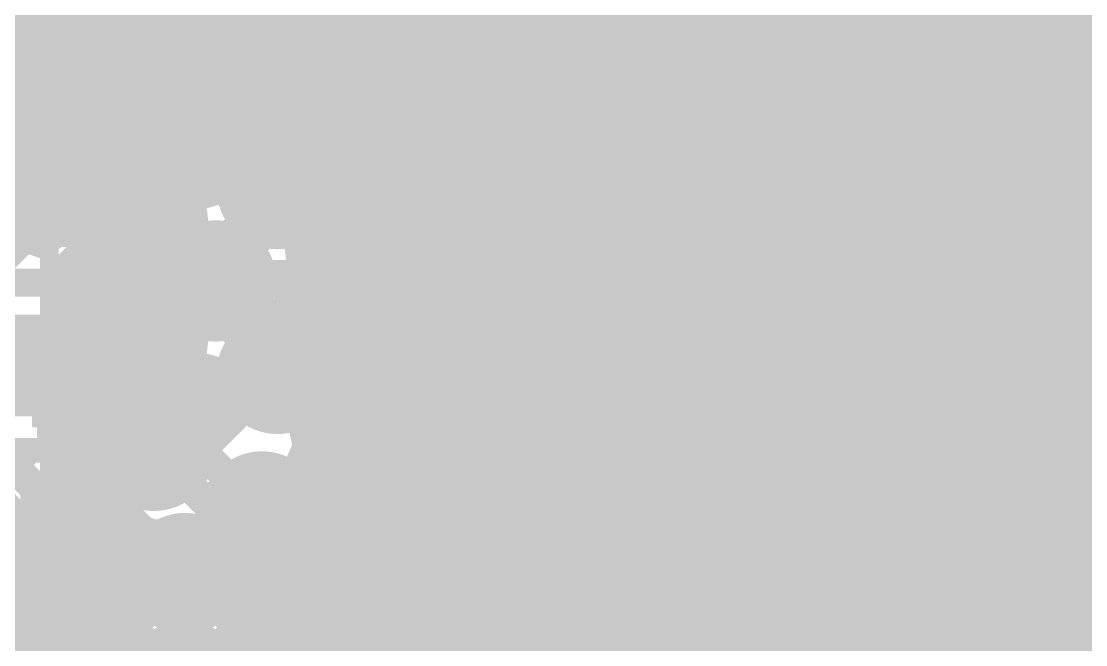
# Model space of a CAD drawing. Extents: x -72 to 72, y -47 to 50.
# Drawn here: x 41.58 to 50.36, y 9.32 to 14.46 of the extents above; entities that cross this region are included whole.
import ezdxf

# ---------------------------------------------------------------- set-up
doc = ezdxf.new("R2010")
doc.units = 0
doc.header["$MEASUREMENT"] = 0
doc.layers.get('0').update_dxf_attribs({"linetype": 'CONTINUOUS'})
for name, color, linetype in [('22-303-0_BOT', 7, 'CONTINUOUS'), ('22-303-0_DRD', 7, 'CONTINUOUS'), ('22-303-0_GND', 6, 'CONTINUOUS'), ('22-303-0_IN1', 4, 'CONTINUOUS'), ('22-303-0_IN2', 3, 'CONTINUOUS'), ('22-303-0_PWR', 5, 'CONTINUOUS'), ('22-303-0_SMB', 10, 'CONTINUOUS'), ('22-303-0_SMT', 14, 'CONTINUOUS'), ('22-303-0_SPB', 9, 'CONTINUOUS'), ('22-303-0_SPT', 12, 'CONTINUOUS'), ('22-303-0_SSB', 11, 'CONTINUOUS'), ('22-303-0_SST', 13, 'CONTINUOUS'), ('22-303-0_TOP', 8, 'CONTINUOUS'), ('THRUHOLE_TAP', 7, 'CONTINUOUS')]:
    doc.layers.add(name, color=color, linetype=linetype)

# ---------------------------------------------------------------- blocks, each defined once
blk = doc.blocks.new('ROUND_44')
at = {"const_width": 0.29972}
blk.add_lwpolyline([(-0.14986, 0, 1), (0.14986, 0, 1)], format="xyb", close=True, dxfattribs=at)
blk = doc.blocks.new('ROUND_48')
at = {"const_width": 0.29972}
blk.add_lwpolyline([(-0.14986, 0, 1), (0.14986, 0, 1)], format="xyb", close=True, dxfattribs=at)
blk = doc.blocks.new('RECTANGLE_59')
blk.add_solid([(0.29972, 0.19939), (0.29972, -0.19939), (-0.29972, 0.19939), (-0.29972, -0.19939)])
blk = doc.blocks.new('ROUND_81')
at = {"const_width": 0.0635}
blk.add_lwpolyline([(-0.03175, 0, 1), (0.03175, 0, 1)], format="xyb", close=True, dxfattribs=at)
blk = doc.blocks.new('ROUND_82')
at = {"const_width": 0.50038}
blk.add_lwpolyline([(-0.25019, 0, 1), (0.25019, 0, 1)], format="xyb", close=True, dxfattribs=at)
blk = doc.blocks.new('ROUND_83')
at = {"const_width": 0.50038}
blk.add_lwpolyline([(-0.25019, 0, 1), (0.25019, 0, 1)], format="xyb", close=True, dxfattribs=at)
blk = doc.blocks.new('ROUND_53')
at = {"const_width": 0.29972}
blk.add_lwpolyline([(-0.14986, 0, 1), (0.14986, 0, 1)], format="xyb", close=True, dxfattribs=at)
blk = doc.blocks.new('RECTANGLE_34')
blk.add_solid([(1.49987, 2.16027), (1.49987, -2.16027), (-1.49987, 2.16027), (-1.49987, -2.16027)])
blk = doc.blocks.new('RECTANGLE_35')
blk.add_solid([(0.82423, 0.22479), (0.82423, -0.22479), (-0.82423, 0.22479), (-0.82423, -0.22479)])
blk = doc.blocks.new('ROUND_47')
at = {"const_width": 0.1016}
blk.add_lwpolyline([(-0.0508, 0, 1), (0.0508, 0, 1)], format="xyb", close=True, dxfattribs=at)
blk = doc.blocks.new('ROUND_95')
at = {"const_width": 0.10033}
blk.add_lwpolyline([(-0.050164, 0, 1), (0.050164, 0, 1)], format="xyb", close=True, dxfattribs=at)

msp = doc.modelspace()

# ---------------------------------------------------------------- linework, layer by layer
at = {"layer": '22-303-0_BOT'}
for points, const_width in [([(43.688, 11.557), (42.291, 11.557), (42.164, 11.684), (42.164, 17.653), (38.862, 20.955), (32.893, 20.955), (32.385, 20.447), (30.861, 20.447), (29.083, 22.225), (28.194, 22.225), (27.686, 21.717), (27.686, 20.32), (27.24404, 19.87804), (27.24404, 15.48892)], 0.2032), ([(39.116, 18.796), (39.116, 16.764), (39.37, 16.51), (40.64, 16.51), (41.656, 15.494), (41.656, 12.7), (40.894, 11.938), (40.894, 10.4902), (40.64, 10.2362), (40.005, 10.2362)], 0.2032), ([(42.6466, 18.69186), (42.6466, 12.60348)], 0.254), ([(42.8752, 18.53692), (42.8752, 12.8397)], 0.254), ([(43.1038, 18.38452), (43.1038, 13.23594)], 0.254), ([(43.3324, 18.23212), (43.3324, 13.56868)], 0.254), ([(43.561, 18.07972), (43.561, 13.67282)], 0.254), ([(43.7896, 17.92732), (43.7896, 13.67536)], 0.254), ([(44.0182, 17.77238), (44.0182, 13.58646)], 0.254), ([(42.5704, 17.653), (42.5704, 11.9634)], 0.254), ([(44.2468, 17.61998), (44.2468, 13.31214)], 0.254), ([(44.4754, 17.46758), (44.4754, 7.58952)], 0.254), ([(44.704, 17.31518), (44.704, 7.53364)], 0.254), ([(44.9326, 17.16278), (44.9326, 7.34822)], 0.254), ([(45.1612, 17.01038), (45.1612, -3.94716)], 0.254), ([(45.3898, 16.891), (45.3898, -3.99288)], 0.254), ([(45.6184, 16.891), (45.6184, -4.12496)], 0.254), ([(45.847, 16.891), (45.847, -4.953)], 0.254), ([(46.0756, 16.891), (46.0756, -4.953)], 0.254), ([(46.3042, 16.891), (46.3042, -4.953)], 0.254), ([(46.5328, 16.891), (46.5328, -4.953)], 0.254), ([(46.7614, 16.891), (46.7614, -4.953)], 0.254), ([(46.99, 16.891), (46.99, -4.953)], 0.254), ([(47.2186, 16.891), (47.2186, -4.953)], 0.254), ([(47.4472, 16.891), (47.4472, -4.953)], 0.254), ([(47.6758, 16.891), (47.6758, -4.953)], 0.254), ([(47.9044, 16.891), (47.9044, -4.953)], 0.254), ([(48.133, 16.891), (48.133, -4.953)], 0.254), ([(48.3616, 16.891), (48.3616, -4.953)], 0.254), ([(48.5902, 16.891), (48.5902, -4.953)], 0.254), ([(48.8188, 16.891), (48.8188, -4.953)], 0.254), ([(49.0474, 16.891), (49.0474, -4.953)], 0.254), ([(49.276, 16.891), (49.276, -4.953)], 0.254), ([(49.5046, 16.891), (49.5046, -4.953)], 0.254), ([(49.7332, 16.891), (49.7332, -4.953)], 0.254), ([(49.9618, 16.891), (49.9618, -4.953)], 0.254), ([(50.1904, 16.891), (50.1904, -4.953)], 0.254), ([(50.419, 16.891), (50.419, -4.953)], 0.254), ([(54.0258, 14.478), (42.5704, 14.478)], 0.254), ([(54.0258, 14.2494), (42.5704, 14.2494)], 0.254), ([(54.0258, 14.0208), (42.5704, 14.0208)], 0.254), ([(53.69306, 13.7922), (42.5704, 13.7922)], 0.254), ([(43.32478, 13.5636), (42.5704, 13.5636)], 0.254), ([(53.35778, 13.5636), (44.05122, 13.5636)], 0.254), ([(43.13936, 13.335), (42.5704, 13.335)], 0.254), ([(53.25618, 13.335), (44.23664, 13.335)], 0.254), ([(43.08348, 13.1064), (42.5704, 13.1064)], 0.254), ([(53.2511, 13.1064), (44.29252, 13.1064)], 0.254), ([(42.94886, 12.8778), (42.5704, 12.8778)], 0.254), ([(53.34, 12.8778), (44.25696, 12.8778)], 0.254), ([(44.2468, 12.84986), (44.2468, 11.78814)], 0.254), ([(42.672, 12.6492), (42.5704, 12.6492)], 0.254), ([(53.61686, 12.6492), (44.10964, 12.6492)], 0.254), ([(44.0182, 12.573), (44.0182, 12.06246)], 0.254), ([(43.7896, 12.4841), (43.7896, 12.15136)], 0.254), ([(54.0258, 12.4206), (43.77436, 12.4206)], 0.254), ([(54.0258, 12.192), (43.77182, 12.192)], 0.254), ([(42.6466, 12.03452), (42.6466, 11.9634)], 0.254), ([(42.68978, 11.9634), (42.5704, 11.9634)], 0.254), ([(42.68978, 11.9634), (42.5704, 11.9634)], 0.254), ([(70.612, 11.9634), (44.13504, 11.9634)], 0.254), ([(70.612, 11.7348), (44.26458, 11.7348)], 0.254), ([(53.18506, 11.5062), (44.28998, 11.5062)], 0.254), ([(44.2468, 11.32586), (44.2468, 10.03046)], 0.254), ([(52.84978, 11.2776), (44.22394, 11.2776)], 0.254), ([(52.74818, 11.049), (44.01566, 11.049)], 0.254), ([(44.0182, 11.049), (44.0182, 10.81024)], 0.254), ([(42.672, 10.922), (41.656, 10.922), (41.402, 10.668), (41.402, 9.12876), (41.656, 8.87476), (42.01414, 8.87476)], 0.2032), ([(52.7431, 10.8204), (44.00804, 10.8204)], 0.254), ([(52.832, 10.5918), (44.13758, 10.5918)], 0.254), ([(41.8084, 10.50036), (41.8084, 10.03046)], 0.254), ([(42.22496, 10.5156), (41.82364, 10.5156)], 0.254), ([(41.9608, 10.5156), (41.9608, 10.03046)], 0.254), ([(42.1894, 10.5156), (42.1894, 10.03046)], 0.254), ([(42.44086, 10.3632), (41.8084, 10.3632)], 0.254), ([(42.418, 10.37336), (42.418, 10.23366)], 0.254), ([(53.10886, 10.3632), (44.16298, 10.3632)], 0.254), ([(42.01414, 10.287), (42.01414, 9.525), (42.01414, 10.287)], 0.2032), ([(42.3672, 10.1346), (41.8084, 10.1346)], 0.254), ([(53.42636, 10.1346), (44.09694, 10.1346)], 0.254), ([(42.33418, 10.03046), (41.8084, 10.03046)], 0.254), ([(42.01414, 10.03046), (42.01414, 9.525)], 0.254), ([(44.41952, 10.03046), (44.02836, 10.03046)], 0.254), ([(44.41952, 10.03046), (44.41952, 9.01954)], 0.254), ([(53.65496, 9.906), (44.41952, 9.906)], 0.254), ([(53.99024, 9.6774), (44.41952, 9.6774)], 0.254), ([(42.926, 9.017), (42.926, 9.09066), (42.97934, 9.144), (43.03268, 9.144), (43.41368, 9.525), (43.815, 9.525)], 0.2032), ([(54.0258, 9.4488), (44.41952, 9.4488)], 0.254), ([(54.0258, 9.2202), (44.41952, 9.2202)], 0.254)]:
    msp.add_lwpolyline(points, dxfattribs=dict(at, const_width=const_width))
at = {"layer": '22-303-0_BOT', "const_width": 0.254}
for points in [[(43.688, 13.68552, 0.4142136), (43.08348, 13.081)], [(44.29252, 13.081, 0.4142136), (43.688, 13.68552)], [(43.08348, 13.081, 0.0682362), (43.10579, 12.91829)], [(43.76166, 12.48156, 0.3788394), (44.29252, 13.081)], [(43.10634, 12.91844, 0.3788394), (42.57548, 12.319)], [(43.78452, 12.319, 0.0682356), (43.76221, 12.48171)], [(42.57548, 12.319, 0.1581907), (42.69066, 11.96404)], [(43.76166, 12.15644, 0.0682363), (43.78395, 12.319)], [(44.29252, 11.557, 0.3788403), (43.76166, 12.15644)], [(43.80992, 10.96518, 0.3558849), (44.29252, 11.557)], [(44.16552, 10.414, 0.2947696), (43.80992, 10.96518)], [(44.16552, 10.414, 0.2947696), (43.80992, 10.96518)], [(44.16552, 10.414, 0.2947696), (43.80992, 10.96518)], [(42.22496, 10.5156, 0.1389787), (42.50469, 10.34147)], [(44.02836, 10.03046, 0.1735124), (44.16559, 10.414)], [(44.02836, 10.03046, 0.1735124), (44.16559, 10.414)], [(44.02836, 10.03046, 0.1735124), (44.16559, 10.414)], [(42.50436, 10.34034, 0.1493345), (42.33362, 10.03058)]]:
    msp.add_lwpolyline(points, format="xyb", dxfattribs=at)
at = {"layer": '22-303-0_DRD', "const_width": 0.254}
for points in [[(47.752, 14.478), (46.482, 13.208)], [(47.752, 13.208), (46.482, 14.478)], [(49.911, 14.478), (48.641, 13.208)], [(49.911, 13.208), (48.641, 14.478)], [(48.895, 13.843), (47.625, 12.573)], [(48.895, 12.573), (47.625, 13.843)], [(44.323, 13.716), (43.053, 12.446)], [(44.323, 12.446), (43.053, 13.716)], [(47.752, 13.335), (46.482, 12.065)], [(47.752, 12.065), (46.482, 13.335)], [(49.911, 13.335), (48.641, 12.065)], [(49.911, 12.065), (48.641, 13.335)], [(43.815, 12.954), (42.545, 11.684)], [(43.815, 11.684), (42.545, 12.954)], [(48.895, 12.7), (47.625, 11.43)], [(48.895, 11.43), (47.625, 12.7)], [(44.323, 12.192), (43.053, 10.922)], [(44.323, 10.922), (43.053, 12.192)], [(47.752, 12.192), (46.482, 10.922)], [(47.752, 10.922), (46.482, 12.192)], [(49.911, 12.192), (48.641, 10.922)], [(49.911, 10.922), (48.641, 12.192)], [(43.307, 11.557), (42.037, 10.287)], [(43.307, 10.287), (42.037, 11.557)], [(48.895, 11.43), (47.625, 10.16)], [(48.895, 10.16), (47.625, 11.43)], [(44.196, 11.049), (42.926, 9.779)], [(44.196, 9.779), (42.926, 11.049)], [(44.196, 11.049), (42.926, 9.779)], [(44.196, 9.779), (42.926, 11.049)], [(44.196, 11.049), (42.926, 9.779)], [(44.196, 9.779), (42.926, 11.049)], [(42.64914, 10.922), (41.37914, 9.652)], [(42.64914, 9.652), (41.37914, 10.922)], [(42.64914, 10.922), (41.37914, 9.652)], [(42.64914, 9.652), (41.37914, 10.922)], [(47.752, 10.922), (46.482, 9.652)], [(47.752, 9.652), (46.482, 10.922)], [(49.911, 10.922), (48.641, 9.652)], [(49.911, 9.652), (48.641, 10.922)], [(43.561, 10.541), (42.291, 9.271)], [(43.561, 9.271), (42.291, 10.541)], [(43.561, 10.541), (42.291, 9.271)], [(43.561, 9.271), (42.291, 10.541)], [(43.561, 9.652), (42.291, 8.382)], [(43.561, 8.382), (42.291, 9.652)]]:
    msp.add_lwpolyline(points, dxfattribs=at)
at = {"layer": '22-303-0_IN1', "const_width": 0.2032}
for points in [[(52.832, 7.112), (52.578, 6.858), (47.752, 6.858), (44.323, 10.287), (44.323, 13.335), (43.942, 13.716), (34.163, 13.716), (32.131, 15.748), (32.131, 20.574), (31.115, 21.59), (30.607, 21.59)], [(36.576, 8.128), (36.576, 10.16), (39.497, 13.081), (43.688, 13.081)], [(42.926, -4.826), (43.561, -5.461), (44.196, -5.461), (44.577, -5.08), (44.577, -3.683), (45.212, -3.048), (45.212, 8.763), (43.561, 10.414)]]:
    msp.add_lwpolyline(points, dxfattribs=at)
at = {"layer": '22-303-0_IN2'}
for points, const_width in [([(13.716, 23.368), (13.716, 18.034), (42.291, 18.034), (44.45, 15.875), (44.45, 11.303), (43.561, 10.414), (44.45, 11.303), (44.45, 15.875), (42.291, 18.034), (13.716, 18.034), (7.874, 18.034), (6.858, 17.018), (3.81, 17.018), (0.762, 20.066), (0.762, 21.336), (-2.032, 24.13), (-2.032, 27.94), (-1.27, 28.702), (-1.27, 29.845)], 0.2032), ([(41.7322, 17.6276), (41.7322, 12.7254)], 0.254), ([(41.9608, 17.6276), (41.9608, 12.7254)], 0.254), ([(42.1894, 17.56156), (42.1894, 12.7254)], 0.254), ([(42.418, 17.33296), (42.418, 12.7254)], 0.254), ([(42.6466, 17.10436), (42.6466, 12.7254)], 0.254), ([(44.9326, 17.16278), (44.9326, 10.07364)], 0.254), ([(42.8752, 16.87576), (42.8752, 12.8397)], 0.254), ([(43.1038, 16.64716), (43.1038, 13.23594)], 0.254), ([(43.3324, 16.41856), (43.3324, 13.56868)], 0.254), ([(32.512, 5.08), (40.513, 5.08), (45.339, 9.906), (45.339, 14.478), (47.117, 16.256), (52.197, 16.256), (52.832, 15.621)], 0.2032), ([(43.561, 16.18996), (43.561, 13.67282)], 0.254), ([(43.7896, 15.96136), (43.7896, 13.67536)], 0.254), ([(44.8564, 15.875), (44.8564, 11.303)], 0.254), ([(44.8564, 15.875), (44.8564, 11.303)], 0.254), ([(52.02936, 15.8496), (47.28464, 15.8496), (45.7454, 14.31036)], 0.254), ([(47.2186, 15.78356), (47.2186, 4.5974)], 0.254), ([(47.4472, 15.8496), (47.4472, 4.5974)], 0.254), ([(47.6758, 15.8496), (47.6758, 4.5974)], 0.254), ([(47.9044, 15.8496), (47.9044, 4.5974)], 0.254), ([(48.133, 15.8496), (48.133, 4.5974)], 0.254), ([(48.3616, 15.8496), (48.3616, 4.5974)], 0.254), ([(48.5902, 15.8496), (48.5902, 4.5974)], 0.254), ([(48.8188, 15.8496), (48.8188, 4.5974)], 0.254), ([(49.0474, 15.8496), (49.0474, 4.5974)], 0.254), ([(49.276, 15.8496), (49.276, 4.5974)], 0.254), ([(49.5046, 15.8496), (49.5046, 4.5974)], 0.254), ([(49.7332, 15.8496), (49.7332, 4.5974)], 0.254), ([(49.9618, 15.8496), (49.9618, 4.5974)], 0.254), ([(50.1904, 15.8496), (50.1904, 4.79044)], 0.254), ([(50.419, 15.8496), (50.419, 5.01904)], 0.254), ([(44.0182, 15.73276), (44.0182, 13.58646)], 0.254), ([(44.0436, 15.70736), (44.0436, 13.56868)], 0.254), ([(44.0436, 15.70736), (44.0436, 13.56868)], 0.254), ([(46.99, 15.55496), (46.99, 4.5974)], 0.254), ([(46.7614, 15.32636), (46.7614, 4.5974)], 0.254), ([(46.5328, 15.09776), (46.5328, 4.5974)], 0.254), ([(41.5036, 14.87678), (41.5036, 12.7254)], 0.254), ([(46.3042, 14.86916), (46.3042, 4.5974)], 0.254), ([(-27.686, 14.732), (-23.876, 14.732), (-20.828, 11.684), (-19.558, 11.684), (-18.415, 10.541), (-11.303, 10.541), (-6.096, 5.334), (16.383, 5.334), (17.399, 4.318), (19.558, 4.318), (20.574, 5.334), (31.369, 5.334), (33.401, 7.366), (37.846, 7.366), (41.402, 10.922), (42.672, 10.922)], 0.2032), ([(46.0756, 14.64056), (46.0756, 4.5974)], 0.254), ([(44.0436, 14.478), (37.15766, 14.478)], 0.254), ([(44.9326, 14.478), (44.8564, 14.478)], 0.254), ([(44.9326, 14.478), (44.9326, 10.07364)], 0.254), ([(57.83834, 14.478), (45.91304, 14.478)], 0.254), ([(45.847, 14.41196), (45.847, 4.5974)], 0.254), ([(45.7454, 14.31036), (45.7454, 9.906)], 0.254), ([(44.0436, 14.2494), (36.41344, 14.2494)], 0.254), ([(44.9326, 14.2494), (44.8564, 14.2494)], 0.254), ([(61.7601, 14.2494), (45.7454, 14.2494)], 0.254), ([(44.0436, 14.0208), (36.18484, 14.0208)], 0.254), ([(44.9326, 14.0208), (44.8564, 14.0208)], 0.254), ([(61.7601, 14.0208), (45.7454, 14.0208)], 0.254), ([(44.0436, 13.7922), (35.95624, 13.7922)], 0.254), ([(44.9326, 13.7922), (44.8564, 13.7922)], 0.254), ([(53.69306, 13.7922), (45.7454, 13.7922)], 0.254), ([(43.32478, 13.5636), (35.72764, 13.5636)], 0.254), ([(44.9326, 13.5636), (44.8564, 13.5636)], 0.254), ([(53.35778, 13.5636), (45.7454, 13.5636)], 0.254), ([(43.13936, 13.335), (35.49904, 13.335)], 0.254), ([(44.9326, 13.335), (44.8564, 13.335)], 0.254), ([(53.25618, 13.335), (45.7454, 13.335)], 0.254), ([(43.08348, 13.1064), (35.27044, 13.1064)], 0.254), ([(44.9326, 13.1064), (44.8564, 13.1064)], 0.254), ([(53.2511, 13.1064), (45.7454, 13.1064)], 0.254), ([(42.94886, 12.8778), (35.04184, 12.8778)], 0.254), ([(44.9326, 12.8778), (44.8564, 12.8778)], 0.254), ([(53.34, 12.8778), (45.7454, 12.8778)], 0.254), ([(42.73296, 12.7254), (38.608, 12.7254)], 0.254), ([(44.9326, 12.6492), (44.8564, 12.6492)], 0.254), ([(53.61686, 12.6492), (45.7454, 12.6492)], 0.254), ([(44.9326, 12.4206), (44.8564, 12.4206)], 0.254), ([(61.7601, 12.4206), (45.7454, 12.4206)], 0.254), ([(26.289, 10.16), (27.178, 9.271), (35.56, 9.271), (38.608, 12.319), (43.18, 12.319)], 0.2032), ([(44.9326, 12.192), (44.8564, 12.192)], 0.254), ([(67.11696, 12.192), (45.7454, 12.192)], 0.254), ([(42.73296, 11.9126), (40.36822, 11.9126)], 0.254), ([(41.5036, 11.9126), (41.5036, 11.3284)], 0.254), ([(41.7322, 11.9126), (41.7322, 11.3284)], 0.254), ([(41.9608, 11.9126), (41.9608, 11.3284)], 0.254), ([(42.1894, 11.9126), (42.1894, 11.3284)], 0.254), ([(42.418, 11.9126), (42.418, 11.47064)], 0.254), ([(42.6466, 11.9126), (42.6466, 11.52652)], 0.254), ([(44.9326, 11.9634), (44.8564, 11.9634)], 0.254), ([(66.88836, 11.9634), (45.7454, 11.9634)], 0.254), ([(43.02506, 11.7348), (40.5257, 11.7348)], 0.254), ([(42.8752, 11.79576), (42.8752, 11.49096)], 0.254), ([(44.9326, 11.7348), (44.8564, 11.7348)], 0.254), ([(64.24676, 11.7348), (45.7454, 11.7348)], 0.254), ([(42.51706, 11.5062), (40.60444, 11.5062)], 0.254), ([(43.08602, 11.5062), (42.82694, 11.5062)], 0.254), ([(44.9326, 11.5062), (44.8564, 11.5062)], 0.254), ([(53.18506, 11.5062), (45.7454, 11.5062)], 0.254), ([(43.1038, 11.40206), (43.1038, 11.34364)], 0.254), ([(42.22496, 11.3284), (41.402, 11.3284)], 0.254), ([(44.9326, 11.2776), (44.8564, 11.2776)], 0.254), ([(52.84978, 11.2776), (45.7454, 11.2776)], 0.254), ([(44.9326, 11.049), (44.7675, 11.049)], 0.254), ([(52.74818, 11.049), (45.7454, 11.049)], 0.254), ([(44.73702, 11.01598), (44.16552, 10.44194)], 0.254), ([(44.73702, 11.01598), (44.16552, 10.44194)], 0.254), ([(44.704, 10.98296), (44.704, 9.84504)], 0.254), ([(44.9326, 10.8204), (44.54144, 10.8204)], 0.254), ([(52.7431, 10.8204), (45.7454, 10.8204)], 0.254), ([(44.4754, 10.75436), (44.4754, 9.61644)], 0.254), ([(44.9326, 10.5918), (44.31284, 10.5918)], 0.254), ([(52.832, 10.5918), (45.7454, 10.5918)], 0.254), ([(41.56964, 10.5156), (38.1381, 7.08152)], 0.254), ([(42.22496, 10.5156), (41.56964, 10.5156)], 0.254), ([(41.7322, 10.5156), (41.7322, 6.87324)], 0.254), ([(41.9608, 10.5156), (41.9608, 7.10184)], 0.254), ([(42.1894, 10.5156), (42.1894, 7.33044)], 0.254), ([(44.2468, 10.52576), (44.2468, 9.38784)], 0.254), ([(41.5036, 10.44956), (41.5036, 6.64464)], 0.254), ([(44.16552, 10.414), (44.16488, 10.44191)], 0.254), ([(44.16552, 10.414), (44.16488, 10.44191)], 0.254), ([(44.16552, 10.414), (44.16488, 10.44191)], 0.254), ([(42.44086, 10.3632), (41.41724, 10.3632)], 0.254), ([(42.418, 10.37336), (42.418, 10.23366)], 0.254), ([(44.9326, 10.3632), (44.16298, 10.3632)], 0.254), ([(53.10886, 10.3632), (45.7454, 10.3632)], 0.254), ([(44.9326, 10.07364), (40.34536, 5.4864)], 0.254), ([(42.3672, 10.1346), (41.18864, 10.1346)], 0.254), ([(44.9326, 10.1346), (44.09694, 10.1346)], 0.254), ([(62.64656, 10.1346), (45.7454, 10.1346)], 0.254), ([(44.0182, 10.01776), (44.0182, 9.15924)], 0.254), ([(42.32148, 9.906), (40.96004, 9.906)], 0.254), ([(44.76496, 9.906), (43.88866, 9.906)], 0.254), ([(62.41796, 9.906), (45.7454, 9.906)], 0.254), ([(43.5229, 9.80948), (43.561, 9.80828)], 0.254), ([(43.5229, 9.80948), (43.561, 9.80828)], 0.254), ([(43.5229, 9.80948), (43.561, 9.80828)], 0.254), ([(43.561, 9.80948), (43.561, 8.70204)], 0.254), ([(43.7896, 9.8552), (43.7896, 8.93064)], 0.254), ([(42.3672, 9.6774), (40.73144, 9.6774)], 0.254), ([(45.62602, 9.61898), (40.8051, 4.79552)], 0.254), ([(44.53636, 9.6774), (43.4848, 9.6774)], 0.254), ([(62.18936, 9.6774), (45.67428, 9.6774)], 0.254), ([(42.418, 9.57834), (42.418, 9.34466)], 0.254), ([(45.6184, 9.61136), (45.6184, 4.5974)], 0.254), ([(42.50182, 9.4488), (40.50284, 9.4488)], 0.254), ([(44.30776, 9.4488), (43.34764, 9.4488)], 0.254), ([(61.96076, 9.4488), (45.45584, 9.4488)], 0.254), ([(45.3898, 9.38276), (45.3898, 4.5974)], 0.254), ([(42.35704, 9.2202), (40.27424, 9.2202)], 0.254), ([(44.07916, 9.2202), (43.49496, 9.2202)], 0.254), ([(61.73216, 9.2202), (45.22724, 9.2202)], 0.254)]:
    msp.add_lwpolyline(points, dxfattribs=dict(at, const_width=const_width))
at = {"layer": '22-303-0_IN2', "const_width": 0.254}
for points in [[(45.05198, 14.76502, 0.1989124), (44.93309, 14.478)], [(43.688, 13.68552, 0.4142136), (43.08348, 13.081)], [(44.0436, 13.56868, 0.1588241), (43.688, 13.68456)], [(43.08348, 13.081, 0.0682362), (43.10579, 12.91829)], [(43.10634, 12.91844, 0.1795724), (42.73311, 12.72526)], [(42.73296, 11.9126, 0.1795717), (43.10631, 11.71935)], [(43.10634, 11.71956, 0.0682363), (43.08405, 11.557)], [(43.08348, 11.557, 0.1064482), (43.13706, 11.30819)], [(42.672, 11.52652, 0.2113092), (42.22469, 11.32864)], [(43.13682, 11.30808, 0.2230086), (42.672, 11.52625)], [(44.73702, 11.01598, 0.1989124), (44.85591, 11.303)], [(42.22496, 10.5156, 0.1389787), (42.50469, 10.34147)], [(43.561, 9.80948, 0.4142136), (44.16552, 10.414)], [(43.561, 9.80948, 0.4142136), (44.16552, 10.414)], [(43.561, 9.80948, 0.4142136), (44.16552, 10.414)], [(42.50436, 10.34034, 0.2027709), (42.32067, 9.906)], [(42.32148, 9.906, 0.2097575), (42.5167, 9.46111)], [(45.62602, 9.61898, 0.1989124), (45.74491, 9.906)], [(45.62602, 9.61898, 0.1989124), (45.74491, 9.906)], [(43.33494, 9.4615, 0.1682422), (43.52225, 9.80958)], [(42.51706, 9.4615, 0.2097578), (42.322, 9.017)], [(43.53052, 9.017, 0.2097575), (43.33529, 9.46188)]]:
    msp.add_lwpolyline(points, format="xyb", dxfattribs=at)
at = {"layer": '22-303-0_SMB', "const_width": 0.254}
for points in [[(52.07, 17.272), (43.18, 17.272), (43.18, 13.843)], [(43.2816, 17.272), (43.2816, 13.843)], [(43.5102, 17.272), (43.5102, 13.843)], [(43.7388, 17.272), (43.7388, 13.843)], [(43.9674, 17.272), (43.9674, 13.843)], [(44.196, 17.272), (44.196, 13.843)], [(44.4246, 17.272), (44.4246, 13.843)], [(44.6532, 17.272), (44.6532, 7.874)], [(44.8818, 17.272), (44.8818, 7.874)], [(45.1104, 17.272), (45.1104, 7.874)], [(45.339, 17.272), (45.339, -3.429)], [(45.5676, 17.272), (45.5676, -3.429)], [(45.7962, 17.272), (45.7962, -3.429)], [(46.0248, 17.272), (46.0248, -3.429)], [(46.2534, 17.272), (46.2534, -5.461)], [(46.482, 17.272), (46.482, -5.461)], [(46.7106, 17.272), (46.7106, -5.461)], [(46.9392, 17.272), (46.9392, -5.461)], [(47.1678, 17.272), (47.1678, -5.461)], [(47.3964, 17.272), (47.3964, -5.461)], [(47.625, 17.272), (47.625, -5.461)], [(47.8536, 17.272), (47.8536, -5.461)], [(48.0822, 17.272), (48.0822, -5.461)], [(48.3108, 17.272), (48.3108, -5.461)], [(48.5394, 17.272), (48.5394, -5.461)], [(48.768, 17.272), (48.768, -5.461)], [(48.9966, 17.272), (48.9966, -5.461)], [(49.2252, 17.272), (49.2252, -5.461)], [(49.4538, 17.272), (49.4538, -5.461)], [(49.6824, 17.272), (49.6824, -5.461)], [(49.911, 17.272), (49.911, -5.461)], [(50.1396, 17.272), (50.1396, -5.461)], [(50.3682, 17.272), (50.3682, -5.461)], [(52.07, 14.5288), (43.18, 14.5288)], [(53.086, 14.3002), (43.18, 14.3002)], [(53.086, 14.0716), (43.18, 14.0716)], [(44.577, 13.843), (43.18, 13.843)], [(44.577, 13.843), (44.577, 7.874)], [(53.086, 13.843), (44.577, 13.843)], [(53.086, 13.6144), (44.577, 13.6144)], [(53.086, 13.3858), (44.577, 13.3858)], [(53.086, 13.1572), (44.577, 13.1572)], [(53.086, 12.9286), (44.577, 12.9286)], [(53.086, 12.7), (44.577, 12.7)], [(53.086, 12.4714), (44.577, 12.4714)], [(53.086, 12.2428), (44.577, 12.2428)], [(53.086, 12.0142), (44.577, 12.0142)], [(52.324, 11.7856), (44.577, 11.7856)], [(52.324, 11.557), (44.577, 11.557)], [(52.324, 11.3284), (44.577, 11.3284)], [(52.324, 11.0998), (44.577, 11.0998)], [(52.324, 10.8712), (44.577, 10.8712)], [(52.324, 10.6426), (44.577, 10.6426)], [(52.324, 10.414), (44.577, 10.414)], [(52.324, 10.1854), (44.577, 10.1854)], [(52.324, 9.9568), (44.577, 9.9568)], [(52.324, 9.7282), (44.577, 9.7282)], [(52.324, 9.4996), (44.577, 9.4996)], [(52.324, 9.271), (44.577, 9.271)]]:
    msp.add_lwpolyline(points, dxfattribs=at)
at = {"layer": '22-303-0_SPT', "const_width": 0.254}
for points in [[(47.117, 13.843), (47.117, 12.319)], [(48.006, 13.843), (47.117, 13.843)], [(47.2186, 13.843), (47.2186, 12.319)], [(47.4472, 13.843), (47.4472, 12.319)], [(47.6758, 13.843), (47.6758, 12.319)], [(47.9044, 13.843), (47.9044, 12.319)], [(48.006, 13.843), (48.006, 12.319)], [(48.514, 13.843), (48.514, 12.319)], [(49.403, 13.843), (48.514, 13.843)], [(48.6156, 13.843), (48.6156, 12.319)], [(48.8442, 13.843), (48.8442, 12.319)], [(49.0728, 13.843), (49.0728, 12.319)], [(49.3014, 13.843), (49.3014, 12.319)], [(49.403, 13.843), (49.403, 12.319)], [(48.006, 13.7922), (47.117, 13.7922)], [(49.403, 13.7922), (48.514, 13.7922)], [(48.006, 13.5636), (47.117, 13.5636)], [(49.403, 13.5636), (48.514, 13.5636)], [(48.006, 13.335), (47.117, 13.335)], [(49.403, 13.335), (48.514, 13.335)], [(48.006, 13.1064), (47.117, 13.1064)], [(49.403, 13.1064), (48.514, 13.1064)], [(48.006, 12.8778), (47.117, 12.8778)], [(49.403, 12.8778), (48.514, 12.8778)], [(48.006, 12.6492), (47.117, 12.6492)], [(49.403, 12.6492), (48.514, 12.6492)], [(48.006, 12.4206), (47.117, 12.4206)], [(49.403, 12.4206), (48.514, 12.4206)], [(48.006, 12.319), (47.117, 12.319)], [(49.403, 12.319), (48.514, 12.319)], [(48.006, 11.811), (47.117, 11.811)], [(48.006, 11.811), (48.006, 10.287), (47.117, 10.287)], [(47.117, 11.811), (47.117, 10.287)], [(48.006, 11.7602), (47.117, 11.7602)], [(47.2186, 11.811), (47.2186, 10.287)], [(47.4472, 11.811), (47.4472, 10.287)], [(47.6758, 11.811), (47.6758, 10.287)], [(47.9044, 11.811), (47.9044, 10.287)], [(49.403, 11.811), (48.514, 11.811)], [(49.403, 11.811), (49.403, 10.287), (48.514, 10.287)], [(48.514, 11.811), (48.514, 10.287)], [(49.403, 11.7602), (48.514, 11.7602)], [(48.6156, 11.811), (48.6156, 10.287)], [(48.8442, 11.811), (48.8442, 10.287)], [(49.0728, 11.811), (49.0728, 10.287)], [(49.3014, 11.811), (49.3014, 10.287)], [(48.006, 11.5316), (47.117, 11.5316)], [(49.403, 11.5316), (48.514, 11.5316)], [(48.006, 11.303), (47.117, 11.303)], [(49.403, 11.303), (48.514, 11.303)], [(48.006, 11.0744), (47.117, 11.0744)], [(49.403, 11.0744), (48.514, 11.0744)], [(48.006, 10.8458), (47.117, 10.8458)], [(49.403, 10.8458), (48.514, 10.8458)], [(48.006, 10.6172), (47.117, 10.6172)], [(49.403, 10.6172), (48.514, 10.6172)], [(48.006, 10.3886), (47.117, 10.3886)], [(49.403, 10.3886), (48.514, 10.3886)]]:
    msp.add_lwpolyline(points, dxfattribs=at)
at = {"layer": '22-303-0_SSB', "const_width": 0.1524}
for points in [[(41.3004, 14.11986), (41.47058, 14.00048), (41.64076, 13.94206), (41.97858, 13.94206), (42.14876, 14.00048), (42.3164, 14.11986), (42.3164, 14.2367), (42.14876, 14.35608), (41.97858, 14.4145), (41.64076, 14.4145), (41.47058, 14.35608), (41.3004, 14.2367), (41.3004, 14.11986)], [(41.47058, 13.10386), (41.3004, 13.16228), (41.3004, 13.51788), (41.47058, 13.5763), (41.8084, 13.5763), (41.97858, 13.45946), (41.97858, 13.10386), (42.3164, 13.10386), (42.3164, 13.5763)], [(41.8084, 12.5603), (41.3004, 12.7381)], [(41.8084, 12.26566), (41.8084, 12.62126), (41.97858, 12.7381), (42.14876, 12.7381), (42.3164, 12.62126), (42.3164, 12.26566), (41.3004, 12.26566)], [(43.50766, 12.21232), (43.50766, 11.73988), (44.1833, 11.9761), (44.1833, 12.09548), (43.1673, 12.09548)], [(41.66616, 11.1887), (42.1386, 11.1887), (41.90238, 11.86688), (41.783, 11.86688), (41.783, 10.85088)], [(42.9768, 11.35888), (42.6212, 11.35888), (42.50436, 11.52906), (42.50436, 11.6967), (42.6212, 11.86688), (42.9768, 11.86688), (42.9768, 10.85088)], [(42.68216, 11.35888), (42.50436, 10.85088)], [(43.1673, 11.37412), (43.1673, 11.1379)], [(43.1673, 11.25728), (44.1833, 11.25728), (44.01566, 11.1379)], [(44.1833, 10.6553), (43.33748, 10.6553), (43.1673, 10.59688), (43.1673, 10.24128), (43.33748, 10.18032), (44.1833, 10.18032)], [(41.53154, 7.84352), (41.53154, 9.90092), (44.30014, 9.90092), (44.30014, 7.84352), (41.53154, 7.84352)]]:
    msp.add_lwpolyline(points, dxfattribs=at)
at = {"layer": '22-303-0_SST'}
for points, const_width in [([(52.48402, 7.84098), (52.48402, 16.28902), (46.95952, 16.28902), (46.6344, 15.9639), (46.30928, 16.28902), (44.3611, 16.28902), (44.03598, 15.9639), (44.03598, 7.84098), (52.48402, 7.84098)], 0.20066), ([(36.703, 10.033), (36.703, 12.827), (42.037, 12.827), (42.037, 10.033), (36.703, 10.033)], 0.1524), ([(43.52544, 12.42568), (43.52544, 11.9507), (42.8498, 12.42568), (42.67962, 12.42568), (42.50944, 12.36726), (42.50944, 12.01166), (42.67962, 11.9507)], 0.1524), ([(43.18762, 11.58748), (43.18762, 11.1125), (42.50944, 11.35126), (42.50944, 11.4681), (43.52544, 11.4681)], 0.1524), ([(43.3578, 10.74928), (43.52544, 10.69086), (43.52544, 10.33526), (43.3578, 10.2743), (42.67962, 10.2743), (42.50944, 10.33526), (42.50944, 10.69086), (42.67962, 10.74928)], 0.1524)]:
    msp.add_lwpolyline(points, dxfattribs=dict(at, const_width=const_width))
at = {"layer": '22-303-0_TOP'}
for points, const_width in [([(46.5328, 16.891), (46.5328, 11.23188)], 0.254), ([(46.7614, 16.891), (46.7614, -4.953)], 0.254), ([(46.99, 16.891), (46.99, -4.953)], 0.254), ([(47.2186, 16.891), (47.2186, -4.953)], 0.254), ([(47.4472, 16.891), (47.4472, -4.953)], 0.254), ([(47.6758, 16.891), (47.6758, -4.953)], 0.254), ([(47.9044, 16.891), (47.9044, -4.953)], 0.254), ([(48.133, 16.891), (48.133, -4.953)], 0.254), ([(48.3616, 16.891), (48.3616, -4.953)], 0.254), ([(48.5902, 16.891), (48.5902, -4.953)], 0.254), ([(48.8188, 16.891), (48.8188, -4.953)], 0.254), ([(49.0474, 16.891), (49.0474, -4.953)], 0.254), ([(49.276, 16.891), (49.276, -4.953)], 0.254), ([(49.5046, 16.891), (49.5046, -4.953)], 0.254), ([(49.7332, 16.891), (49.7332, -4.953)], 0.254), ([(49.9618, 16.891), (49.9618, 13.95984)], 0.254), ([(50.1904, 16.891), (50.1904, 14.08938)], 0.254), ([(45.20946, 8.49122), (45.10278, 8.382), (42.672, 8.382), (41.275, 9.779), (39.878, 9.779), (39.37, 10.287), (39.37, 11.684), (40.005, 12.319), (40.005, 14.859), (39.751, 15.113), (37.592, 15.113), (36.703, 16.002), (34.29, 16.002)], 0.2032), ([(49.276, 13.843), (49.276, 15.113), (49.80178, 15.63878), (51.31054, 15.63878)], 0.381), ([(48.26, 15.24), (48.26, 13.208)], 0.2032), ([(46.33976, 14.86916), (46.33976, 14.46022)], 0.254), ([(50.18024, 14.86916), (50.18024, 14.46022)], 0.254), ([(50.18024, 14.478), (46.33976, 14.478)], 0.254), ([(46.33976, 14.46022), (46.33976, 14.21892)], 0.254), ([(50.18024, 14.46022), (50.18024, 14.21892)], 0.254), ([(45.20946, 14.34084), (41.08704, 14.34084), (40.7162, 13.97)], 0.2032), ([(50.18024, 14.2494), (46.33976, 14.2494)], 0.254), ([(46.33976, 14.21892), (46.33976, 13.80998)], 0.254), ([(50.18024, 14.21892), (50.18024, 14.08684)], 0.254), ([(50.03038, 14.0208), (46.33976, 14.0208)], 0.254), ([(49.97704, 13.97762), (49.87798, 13.87602)], 0.254), ([(46.33976, 13.80998), (46.33976, 13.56868)], 0.254), ([(49.81194, 13.7922), (46.33976, 13.7922)], 0.254), ([(41.0464, 11.43), (41.148, 11.43), (41.148, 12.192), (42.6466, 13.6906), (45.20946, 13.6906)], 0.2032), ([(51.31054, 13.6906), (50.2666, 13.6906), (50.165, 13.589), (50.165, 10.541), (50.2666, 10.4394), (51.31054, 10.4394)], 0.2032), ([(46.33976, 13.56868), (46.33976, 13.15974)], 0.254), ([(49.7586, 13.589), (49.7586, 10.541)], 0.254), ([(49.7586, 13.5636), (46.33976, 13.5636)], 0.254), ([(49.7586, 13.335), (46.33976, 13.335)], 0.254), ([(42.81424, 13.2842), (41.8592, 12.32916)], 0.254), ([(43.11904, 13.2842), (42.81424, 13.2842)], 0.254), ([(42.8752, 13.2842), (42.8752, 12.8397)], 0.254), ([(43.1038, 13.2842), (43.1038, 13.23594)], 0.254), ([(46.33976, 13.15974), (46.33976, 12.91844)], 0.254), ([(48.26, 13.208), (48.26, 12.065)], 0.2032), ([(43.08348, 13.1064), (42.63644, 13.1064)], 0.254), ([(42.6466, 13.11656), (42.6466, 12.60348)], 0.254), ([(43.688, 13.081), (43.77436, 13.081), (43.815, 13.04036), (45.20946, 13.04036)], 0.2032), ([(49.7586, 13.1064), (46.33976, 13.1064)], 0.254), ([(42.94886, 12.8778), (42.40784, 12.8778)], 0.254), ([(42.418, 12.88796), (42.418, 11.47064)], 0.254), ([(46.33976, 12.91844), (46.33976, 12.5095)], 0.254), ([(49.7586, 12.8778), (46.33976, 12.8778)], 0.254), ([(42.672, 12.6492), (42.17924, 12.6492)], 0.254), ([(42.1894, 12.65936), (42.1894, 11.28522)], 0.254), ([(49.7586, 12.6492), (46.33976, 12.6492)], 0.254), ([(41.9608, 12.43076), (41.9608, 9.66724)], 0.254), ([(46.33976, 12.5095), (46.33976, 12.2682)], 0.254), ([(42.5831, 12.4206), (41.95064, 12.4206)], 0.254), ([(43.18, 12.319), (43.18, 12.39012), (45.20946, 12.39012)], 0.2032), ([(49.7586, 12.4206), (46.33976, 12.4206)], 0.254), ([(41.8592, 12.32916), (41.8592, 10.2235)], 0.254), ([(46.33976, 12.2682), (46.33976, 11.85926)], 0.254), ([(42.58818, 12.192), (41.8592, 12.192)], 0.254), ([(49.7586, 12.192), (46.33976, 12.192)], 0.254), ([(42.6466, 12.03452), (42.6466, 11.52652)], 0.254), ([(42.68978, 11.9634), (41.8592, 11.9634)], 0.254), ([(49.7586, 11.9634), (46.33976, 11.9634)], 0.254), ([(46.33976, 11.85926), (46.33976, 11.61796)], 0.254), ([(43.02506, 11.7348), (41.8592, 11.7348)], 0.254), ([(42.8752, 11.79576), (42.8752, 11.49096)], 0.254), ([(49.7586, 11.7348), (46.33976, 11.7348)], 0.254), ([(45.20946, 11.73988), (43.87088, 11.73988), (43.688, 11.557)], 0.2032), ([(46.33976, 11.61796), (46.33976, 11.4173)], 0.254), ([(42.51706, 11.5062), (41.8592, 11.5062)], 0.254), ([(43.08602, 11.5062), (42.82694, 11.5062)], 0.254), ([(49.7586, 11.5062), (46.33976, 11.5062)], 0.254), ([(43.1038, 11.40206), (43.1038, 11.34364)], 0.254), ([(46.3931, 11.37158), (46.64202, 11.12266)], 0.254), ([(42.18178, 11.2776), (41.8592, 11.2776)], 0.254), ([(49.7586, 11.2776), (46.48708, 11.2776)], 0.254), ([(40.7162, 8.89), (40.894, 8.89), (42.164, 7.62), (45.847, 7.62), (46.355, 8.128), (46.355, 10.83564), (46.101, 11.08964), (45.20946, 11.08964)], 0.2032), ([(42.08018, 11.049), (41.8592, 11.049)], 0.254), ([(49.7586, 11.049), (46.70044, 11.049)], 0.254), ([(42.0751, 10.8204), (41.8592, 10.8204)], 0.254), ([(46.7614, 10.83564), (46.7614, 8.128)], 0.254), ([(49.7586, 10.8204), (46.7614, 10.8204)], 0.254), ([(42.164, 10.5918), (41.8592, 10.5918)], 0.254), ([(49.7586, 10.5918), (46.7614, 10.5918)], 0.254), ([(42.1894, 10.55878), (42.1894, 9.43864)], 0.254), ([(43.561, 10.414), (44.06392, 10.414), (44.08932, 10.4394), (45.20946, 10.4394)], 0.2032), ([(43.561, 10.414), (44.06392, 10.414), (44.08932, 10.4394), (45.20946, 10.4394), (44.08932, 10.4394), (44.06392, 10.414), (43.561, 10.414)], 0.2032), ([(42.44086, 10.3632), (41.8592, 10.3632)], 0.254), ([(42.418, 10.37336), (42.418, 10.23366)], 0.254), ([(49.79924, 10.3632), (46.7614, 10.3632)], 0.254), ([(49.88052, 10.2489), (49.97704, 10.15238)], 0.254), ([(41.8592, 10.2235), (40.2336, 10.2235)], 0.254), ([(41.5036, 10.2235), (41.5036, 10.11428)], 0.254), ([(41.7322, 10.2235), (41.7322, 9.89584)], 0.254), ([(49.9618, 10.17016), (49.9618, 1.76784)], 0.254), ([(42.3672, 10.1346), (41.47058, 10.1346)], 0.254), ([(41.5671, 10.06094), (42.36974, 9.25576)], 0.254), ([(49.99736, 10.1346), (46.7614, 10.1346)], 0.254), ([(50.18024, 10.04316), (50.18024, 9.91108)], 0.254), ([(50.1904, 10.04062), (50.1904, 1.97612)], 0.254), ([(42.32148, 9.906), (41.72204, 9.906)], 0.254), ([(50.18024, 9.906), (46.7614, 9.906)], 0.254), ([(50.18024, 9.91108), (50.18024, 9.66978)], 0.254), ([(45.20946, 9.78916), (43.04284, 9.78916), (42.926, 9.906)], 0.2032), ([(45.20946, 9.78916), (43.04284, 9.78916), (42.926, 9.906)], 0.2032), ([(42.3672, 9.6774), (41.95064, 9.6774)], 0.254), ([(50.18024, 9.6774), (46.7614, 9.6774)], 0.254), ([(50.18024, 9.66978), (50.18024, 9.26084)], 0.254), ([(42.418, 9.57834), (42.418, 9.34466)], 0.254), ([(42.50182, 9.4488), (42.17924, 9.4488)], 0.254), ([(50.18024, 9.4488), (46.7614, 9.4488)], 0.254), ([(50.18024, 9.2202), (46.7614, 9.2202)], 0.254), ([(50.18024, 9.26084), (50.18024, 9.01954)], 0.254)]:
    msp.add_lwpolyline(points, dxfattribs=dict(at, const_width=const_width))
at = {"layer": '22-303-0_TOP', "const_width": 0.254}
for points in [[(50.18024, 14.08684, 0.1448028), (49.97858, 13.97609)], [(50.18024, 14.08684, 0.1448028), (49.97858, 13.97609)], [(49.87798, 13.87602, 0.1989124), (49.75909, 13.589)], [(49.87798, 13.87602, 0.1989124), (49.75909, 13.589)], [(43.11904, 13.2842, 0.0859668), (43.08384, 13.081)], [(43.08348, 13.081, 0.0682362), (43.10579, 12.91829)], [(43.10634, 12.91844, 0.3788394), (42.57548, 12.319)], [(42.57548, 12.319, 0.3788403), (43.10634, 11.71956)], [(43.10634, 11.71956, 0.0682363), (43.08405, 11.557)], [(43.08348, 11.557, 0.1064482), (43.13706, 11.30819)], [(42.672, 11.52652, 0.4142136), (42.06748, 10.922)], [(43.13682, 11.30808, 0.2230086), (42.672, 11.52625)], [(46.38802, 11.37666, 0.0389399), (46.34004, 11.41769)], [(46.38802, 11.37666, 0.0389399), (46.34004, 11.41769)], [(46.7614, 10.83564, 0.1989124), (46.64237, 11.12301)], [(42.06748, 10.922, 0.3342202), (42.50436, 10.34034)], [(49.7586, 10.541, 0.1989124), (49.87763, 10.25363)], [(42.50436, 10.34034, 0.2027709), (42.32067, 9.906)], [(41.56202, 10.06602, 0.1989124), (41.275, 10.18491)], [(41.56202, 10.06602, 0.1989124), (41.275, 10.18491)], [(49.97704, 10.15238, 0.1448019), (50.17978, 10.04104)], [(42.32148, 9.906, 0.2097575), (42.5167, 9.46111)], [(42.51706, 9.4615, 0.1057919), (42.37097, 9.25523)]]:
    msp.add_lwpolyline(points, format="xyb", dxfattribs=at)

# ---------------------------------------------------------------- block references
at = {"layer": '22-303-0_BOT'}
for name, p in [('ROUND_44', (47.117, 13.843)), ('ROUND_44', (49.276, 13.843)), ('ROUND_44', (48.26, 13.208)), ('ROUND_48', (43.688, 13.081)), ('ROUND_44', (47.117, 12.7)), ('ROUND_44', (49.276, 12.7)), ('ROUND_48', (43.18, 12.319)), ('ROUND_44', (48.26, 12.065)), ('ROUND_48', (43.688, 11.557)), ('ROUND_44', (47.117, 11.557)), ('ROUND_44', (49.276, 11.557)), ('ROUND_48', (42.672, 10.922)), ('ROUND_44', (48.26, 10.795)), ('ROUND_48', (43.561, 10.414)), ('ROUND_48', (42.01414, 10.287)), ('ROUND_44', (47.117, 10.287)), ('ROUND_44', (49.276, 10.287)), ('ROUND_48', (42.926, 9.906)), ('RECTANGLE_59', (42.01414, 9.525)), ('RECTANGLE_59', (43.815, 9.525))]:
    msp.add_blockref(name, p, dxfattribs=at)
at = {"layer": '22-303-0_GND'}
for name, p in [('ROUND_81', (47.117, 13.843)), ('ROUND_81', (49.276, 13.843)), ('ROUND_83', (43.688, 13.081)), ('ROUND_81', (48.26, 13.208)), ('ROUND_83', (43.18, 12.319)), ('ROUND_81', (47.117, 12.7)), ('ROUND_81', (49.276, 12.7)), ('ROUND_81', (48.26, 12.065)), ('ROUND_83', (43.688, 11.557)), ('ROUND_81', (47.117, 11.557)), ('ROUND_81', (49.276, 11.557)), ('ROUND_83', (42.672, 10.922)), ('ROUND_82', (43.561, 10.414)), ('ROUND_81', (48.26, 10.795)), ('ROUND_82', (42.926, 9.906)), ('ROUND_81', (42.01414, 10.287)), ('ROUND_81', (47.117, 10.287)), ('ROUND_81', (49.276, 10.287)), ('ROUND_83', (42.926, 9.017))]:
    msp.add_blockref(name, p, dxfattribs=at)
at = {"layer": '22-303-0_IN1'}
for name, p in [('ROUND_44', (47.117, 13.843)), ('ROUND_44', (49.276, 13.843)), ('ROUND_44', (48.26, 13.208)), ('ROUND_48', (43.688, 13.081)), ('ROUND_44', (47.117, 12.7)), ('ROUND_44', (49.276, 12.7)), ('ROUND_48', (43.18, 12.319)), ('ROUND_44', (48.26, 12.065)), ('ROUND_48', (43.688, 11.557)), ('ROUND_44', (47.117, 11.557)), ('ROUND_44', (49.276, 11.557)), ('ROUND_48', (42.672, 10.922)), ('ROUND_44', (48.26, 10.795)), ('ROUND_48', (43.561, 10.414)), ('ROUND_53', (42.01414, 10.287)), ('ROUND_44', (47.117, 10.287)), ('ROUND_44', (49.276, 10.287)), ('ROUND_48', (42.926, 9.906))]:
    msp.add_blockref(name, p, dxfattribs=at)
at = {"layer": '22-303-0_IN2'}
for name, p in [('ROUND_44', (47.117, 13.843)), ('ROUND_44', (49.276, 13.843)), ('ROUND_44', (48.26, 13.208)), ('ROUND_48', (43.688, 13.081)), ('ROUND_44', (47.117, 12.7)), ('ROUND_44', (49.276, 12.7)), ('ROUND_48', (43.18, 12.319)), ('ROUND_44', (48.26, 12.065)), ('ROUND_48', (43.688, 11.557)), ('ROUND_44', (47.117, 11.557)), ('ROUND_44', (49.276, 11.557)), ('ROUND_48', (42.672, 10.922)), ('ROUND_44', (48.26, 10.795)), ('ROUND_48', (43.561, 10.414)), ('ROUND_53', (42.01414, 10.287)), ('ROUND_44', (47.117, 10.287)), ('ROUND_44', (49.276, 10.287)), ('ROUND_48', (42.926, 9.906))]:
    msp.add_blockref(name, p, dxfattribs=at)
at = {"layer": '22-303-0_PWR'}
for name, p in [('ROUND_82', (47.117, 13.843)), ('ROUND_82', (49.276, 13.843)), ('ROUND_82', (48.26, 13.208)), ('ROUND_83', (43.688, 13.081)), ('ROUND_82', (47.117, 12.7)), ('ROUND_82', (49.276, 12.7)), ('ROUND_83', (43.18, 12.319)), ('ROUND_82', (48.26, 12.065)), ('ROUND_83', (43.688, 11.557)), ('ROUND_82', (47.117, 11.557)), ('ROUND_82', (49.276, 11.557)), ('ROUND_83', (42.672, 10.922)), ('ROUND_82', (48.26, 10.795)), ('ROUND_82', (43.561, 10.414)), ('ROUND_82', (42.01414, 10.287)), ('ROUND_82', (47.117, 10.287)), ('ROUND_82', (49.276, 10.287)), ('ROUND_81', (42.926, 9.906)), ('ROUND_83', (42.926, 9.017))]:
    msp.add_blockref(name, p, dxfattribs=at)
at = {"layer": '22-303-0_SMB'}
for p in [(42.01414, 9.525), (43.815, 9.525)]:
    msp.add_blockref('RECTANGLE_59', p, dxfattribs=at)
at = {"layer": '22-303-0_SMT'}
for name, p in [('RECTANGLE_35', (45.20946, 14.34084)), ('RECTANGLE_34', (48.26, 12.065)), ('RECTANGLE_35', (45.20946, 13.6906)), ('RECTANGLE_35', (45.20946, 13.04036)), ('RECTANGLE_35', (45.20946, 12.39012)), ('RECTANGLE_35', (45.20946, 11.73988)), ('RECTANGLE_35', (45.20946, 11.08964)), ('RECTANGLE_35', (45.20946, 10.4394)), ('RECTANGLE_35', (45.20946, 9.78916)), ('RECTANGLE_35', (45.20946, 9.13892))]:
    msp.add_blockref(name, p, dxfattribs=at)
at = {"layer": '22-303-0_SPB'}
for p in [(42.01414, 9.525), (43.815, 9.525)]:
    msp.add_blockref('RECTANGLE_59', p, dxfattribs=at)
at = {"layer": '22-303-0_SPT'}
for p in [(45.20946, 14.34084), (45.20946, 13.6906), (45.20946, 13.04036), (45.20946, 12.39012), (45.20946, 11.73988), (45.20946, 11.08964), (45.20946, 10.4394), (45.20946, 9.78916), (45.20946, 9.13892)]:
    msp.add_blockref('RECTANGLE_35', p, dxfattribs=at)
at = {"layer": '22-303-0_TOP'}
for name, p in [('RECTANGLE_35', (45.20946, 14.34084)), ('RECTANGLE_34', (48.26, 12.065)), ('ROUND_44', (47.117, 13.843)), ('ROUND_44', (49.276, 13.843)), ('RECTANGLE_35', (45.20946, 13.6906)), ('ROUND_44', (48.26, 13.208)), ('ROUND_48', (43.688, 13.081)), ('RECTANGLE_35', (45.20946, 13.04036)), ('ROUND_44', (47.117, 12.7)), ('ROUND_44', (49.276, 12.7)), ('ROUND_48', (43.18, 12.319)), ('RECTANGLE_35', (45.20946, 12.39012)), ('ROUND_44', (48.26, 12.065)), ('ROUND_47', (48.26, 12.065)), ('RECTANGLE_35', (45.20946, 11.73988)), ('ROUND_48', (43.688, 11.557)), ('ROUND_44', (47.117, 11.557)), ('ROUND_44', (49.276, 11.557)), ('RECTANGLE_35', (45.20946, 11.08964)), ('ROUND_48', (42.672, 10.922)), ('ROUND_44', (48.26, 10.795)), ('ROUND_48', (43.561, 10.414)), ('RECTANGLE_35', (45.20946, 10.4394)), ('ROUND_48', (42.01414, 10.287)), ('ROUND_44', (47.117, 10.287)), ('ROUND_44', (49.276, 10.287)), ('ROUND_48', (42.926, 9.906)), ('RECTANGLE_35', (45.20946, 9.78916)), ('RECTANGLE_35', (45.20946, 9.13892))]:
    msp.add_blockref(name, p, dxfattribs=at)
at = {"layer": 'THRUHOLE_TAP'}
for p in [(47.117, 13.843), (49.276, 13.843), (48.26, 13.208), (43.688, 13.081), (47.117, 12.7), (49.276, 12.7), (43.18, 12.319), (48.26, 12.065), (43.688, 11.557), (47.117, 11.557), (49.276, 11.557), (42.672, 10.922), (48.26, 10.795), (43.561, 10.414), (42.01414, 10.287), (47.117, 10.287), (49.276, 10.287), (42.926, 9.906)]:
    msp.add_blockref('ROUND_95', p, dxfattribs=at)

doc.saveas('drawing.dxf')
